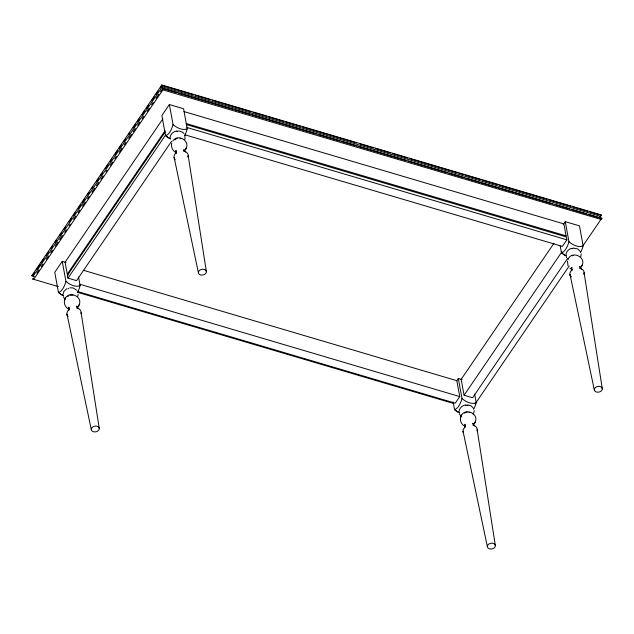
<?xml version="1.0" encoding="UTF-8"?>
<svg xmlns="http://www.w3.org/2000/svg" width="634" height="634" viewBox="0 0 634 634"><rect width="100%" height="100%" fill="white"/><g stroke="black" fill="none" stroke-linecap="round" stroke-linejoin="round"><path stroke-width="0.95" d="M62.956 294.604L64.01 291.22L66.713 288.763M78.188 294.239L77.784 296.292M76.738 306.959L76.754 306.063L78.394 308.79L77.467 308.053L78.299 308.528M170.07 137.784C170.142 134.091 173.581 131.27 177.084 130.929M188.036 157.042L188.203 155.695L206.399 271.701A4.05 2.901 -10.4 0 1 200.51 274.91A4.05 2.901 -10.4 0 1 200.241 269.878A4.05 2.901 -10.4 0 1 206.399 271.701M459.032 411.72C459.103 408.027 462.543 405.205 466.045 404.864M465.015 426.698L465.118 425.874L464.611 427.546L465.443 426.42L463.082 429.598L463.248 432.443M472.805 424.075L472.829 423.187L474.47 425.905L473.543 425.176L474.375 425.652M477.077 430.843C477.949 428.109 475.548 425.572 472.988 425.057L473.352 425.176M565.98 254.9C566.027 251.841 568.476 249.281 571.297 248.409M567.509 261.049L567.985 265.646M579.753 267.255L579.777 266.367L581.418 269.085L579.928 268.237C582.503 268.753 584.928 271.297 584.009 274.062M583.938 274.157L584.112 272.81L602.3 388.816A4.05 2.901 -10.4 0 1 596.412 392.026A4.05 2.901 -10.4 0 1 596.15 387.002A4.05 2.901 -10.4 0 1 602.3 388.816M162.867 88.506L161.797 84.972L601.087 214.871C602.704 216.012 598.765 216.289 599.399 217.747M162.367 88.086L162.898 89.877L600.953 219.412L602.118 218.524L162.407 88.094L162.653 88.538L160.426 91.811M65.025 299.145C63.257 302.664 65.009 307.387 68.559 309.02M78.981 305.263C83.656 295.943 67.41 289.865 64.652 299.914M171.766 143.094C170.689 146.565 172.353 150.662 175.673 152.208M186.095 148.443C190.263 140.391 177.417 133.449 172.741 141.089M461.1 416.269C459.325 419.787 461.084 424.511 464.635 426.143M475.056 422.387C479.732 413.075 463.486 406.957 460.728 417.037M581.996 265.567C586.529 256.77 571.48 250.208 568.04 259.449M80.993 313.759C81.881 311.286 79.607 308.346 76.912 307.934L77.277 308.053M175.57 153.491L176.117 152.643L175.65 153.602L175.919 150.298L176.529 151.692M184.898 139.48L184.962 135.327M580.807 256.596L581.196 253.838M188.084 156.978C189.011 154.197 186.626 151.613 184.026 151.114L184.391 151.233M65.31 298.574L65.627 297.901M76.968 308.053L78.695 305.834M184.082 151.233L185.81 149.014M461.378 415.698L461.703 415.024M473.439 424.748L474.771 422.957M568.326 258.87L568.65 258.204M579.991 268.348L581.719 266.137M78.378 306.507L79.353 304.494M183.48 150.884L183.868 149.252L185.508 151.97L184.581 151.233L185.413 151.708M185.485 149.687L186.467 147.674M473.218 414.747L474.256 410.658M474.446 423.623L475.429 421.618M581.394 266.803L582.369 264.798M161.797 84.972L31.716 275.774L34.505 276.733M566.059 236.022L564.125 224.84M32.881 274.887L34.553 272.438M36.78 269.173L40.116 264.267M41.234 262.635L44.015 258.553M46.242 255.288L48.469 252.023M50.704 248.758L52.368 246.301M55.158 242.22L56.267 240.587M59.612 235.689L61.839 232.424M64.066 229.159L65.738 226.703M69.074 221.805L71.309 218.54M73.536 215.275L75.2 212.826M77.99 208.737L80.772 204.655M82.444 202.206L84.671 198.941M87.452 194.86L89.125 192.403M91.914 188.322L93.024 186.689M96.368 181.792L98.595 178.526M100.822 175.261L102.494 172.805M105.276 168.723L108.057 164.642M110.292 161.377L111.956 158.928M114.746 154.839L117.528 150.757M119.2 148.308L121.427 145.043M123.654 141.778L125.881 138.505M128.67 134.424L129.78 132.791M133.124 127.894L135.351 124.629M137.578 121.363L139.25 118.907M142.032 114.825L144.814 110.744M146.486 108.295L148.713 105.03M151.502 100.941L154.284 96.859M155.956 94.411L158.183 91.145M160.41 87.88L162.082 85.431M33.127 276.218L162.328 86.763L600.382 216.297L599.265 217.93M36.796 273.103L39.023 269.838M41.25 266.565L42.922 264.116M46.258 259.219L48.485 255.954M50.712 252.689L52.384 250.232M55.174 246.151L57.956 242.069M59.628 239.62L62.409 235.539M64.636 232.266L66.308 229.817M69.09 225.736L70.208 224.103M73.544 219.206L75.779 215.94M78.006 212.667L79.67 210.219M82.46 206.137L85.241 202.056M87.468 198.791L89.14 196.334M91.922 192.253L94.712 188.171M96.384 185.722L98.611 182.457M100.838 179.184L103.065 175.919M105.846 171.838L106.964 170.205M110.3 165.308L112.535 162.042M114.762 158.769L116.426 156.321M119.216 152.239L121.997 148.158M124.224 144.893L125.897 142.436M128.678 138.355L131.468 134.273M133.14 131.824L135.367 128.559M137.594 125.294L139.821 122.021M142.048 118.756L143.72 116.307M147.056 111.41L149.283 108.145M151.518 104.872L153.182 102.423M155.972 98.341L158.754 94.26M33.451 278.001L32.35 279.237L33.697 279.332L162.898 89.877M66.047 262.492L62.259 261.367L54.762 272.358L58.431 292.361A11.689 6.665 34.3 0 0 63.313 295.674M184.581 135.414A11.689 4.715 -73.5 0 0 187.244 128.757L183.575 108.755L169.365 104.555L161.876 115.539L165.545 135.541A11.689 6.665 34.3 0 0 170.427 138.854M162.883 118.82L65.096 262.207L67.291 274.157C69.193 275.14 66.134 276.289 68.012 278.112L76.54 280.632L171.545 141.319M67.291 274.157L165.07 130.77M67.489 275.227L165.268 131.84M68.012 278.112L165.799 134.725M456.726 380.844L458.327 378.49L462.115 379.608M563.135 224.808L565.274 221.67L579.476 225.87L583.145 245.873A11.689 4.715 -73.5 0 1 580.49 252.53M553.95 243.274L461.172 379.33L464.088 395.236L472.615 397.756L567.62 258.442M83.514 270.298L456.829 380.685L459.753 396.591L455.252 403.184L78.133 291.672M186.372 124.581L566.344 236.942L566.875 239.826L562.374 246.42L185.255 134.899M464.088 395.236L561.875 251.849M475.088 403.969L569.205 265.955M583.129 245.54L600.953 219.412M31.811 275.576L32.548 275.013M174.936 139.829L175.507 139.195M67.83 296.649L68.393 296.015M175.88 153.04L176.482 152.485C174.104 154.125 172.916 157.47 175.182 159.768M175.483 139.218L177.155 138.307M464.445 413.162L465.213 412.631M572.153 255.811L573.065 255.431M600.136 214.966L601.087 214.871M600.707 218.072L601.666 217.985M70.041 295.127L72.95 295.072M466.117 412.251L467.099 412.045M572.993 248.045L577.717 248.9L580.625 251.793M69.97 287.749L73.298 288.002L76.793 290.269M178.796 130.889L182.299 132.03L183.9 133.457M467.757 404.833L471.26 405.966L473.685 408.613M163.025 85.709L193.37 94.68M195.264 95.243L210.44 99.728M212.335 100.291L251.207 111.782M253.109 112.345L266.383 116.268M268.277 116.83L283.446 121.316M285.34 121.879L300.516 126.364M302.41 126.927L356.459 142.904M360.247 144.029L373.521 147.952M375.415 148.514L390.592 153M392.486 153.563L407.654 158.048M409.556 158.603L456.963 172.622M458.858 173.185L463.597 174.588M465.491 175.15L480.667 179.636M482.561 180.199L497.73 184.684M499.632 185.239L547.039 199.258M548.933 199.821L570.743 206.272M572.637 206.835L587.805 211.32M589.707 211.875L599.185 214.68M163.604 88.823L176.878 92.746M178.772 93.309L232.821 109.286M234.715 109.848L249.883 114.334M251.777 114.897L266.954 119.382M268.848 119.945L316.255 133.964M318.149 134.527L339.959 140.97M341.853 141.533L357.029 146.018M358.923 146.581L406.331 160.6M408.225 161.163L447.105 172.654M448.999 173.217L464.167 177.702M466.069 178.265L479.344 182.188M481.238 182.75L496.406 187.236M498.3 187.799L513.477 192.284M515.371 192.839L552.349 203.776M556.145 204.901L569.419 208.824M571.313 209.386L586.482 213.872M588.376 214.427L599.756 217.795M183.979 111.56L563.951 223.921M186.174 123.511L566.146 235.872M186.903 127.466L566.875 239.826M79.781 284.23L459.753 396.591M33.697 279.332L58.352 286.623M77.308 292.234L453.738 403.541M180.064 138.252L180.88 138.6M469.025 412.187L469.842 412.536M571.583 269.323L569.839 268.142M460.847 416.173L459.373 413.82M64.771 299.058L63.305 296.696M571.091 276.884L570.014 274.443L594.272 389.744M570.972 276.789C568.841 274.665 570.085 271.17 572.383 269.601L571.551 270.718L571.828 267.421L572.003 268.15M465.499 425.628L464.88 424.241L465.071 426.08M69.423 308.504L68.805 307.118L68.535 310.422L69.368 309.305C67.061 310.858 65.77 314.456 68.076 316.588M566.321 257L566.558 257.65M463.375 432.554L463.066 431.263L487.332 546.563M67.307 315.431L66.998 314.139L91.256 429.448M174.104 157.319L198.371 272.628M565.274 221.67L568.944 241.673A11.689 4.715 -73.5 0 1 561.447 252.665A11.689 6.665 34.3 0 0 566.328 255.977M560.226 245.992L561.447 252.665A11.943 6.808 34.3 0 0 566.328 255.922M474.628 394.118L476.205 402.693A11.689 4.715 -73.5 0 1 473.543 409.35M458.327 378.49L462.004 398.493A11.689 4.715 -73.5 0 1 454.507 409.485A11.689 6.665 34.3 0 0 459.388 412.797M453.112 401.861L454.507 409.485A11.943 6.808 34.3 0 0 459.388 412.742M169.365 104.555L173.042 124.557A11.689 4.715 -73.5 0 1 165.545 135.541A11.943 6.808 34.3 0 0 170.427 138.806M78.561 277.003L80.13 285.577A11.689 4.715 -73.5 0 1 77.475 292.234M62.259 261.367L65.928 281.377A11.689 4.715 -73.5 0 1 58.431 292.361A11.943 6.808 34.3 0 0 63.313 295.626M477.164 429.63L495.36 545.636A4.05 2.901 -10.4 0 1 489.472 548.846A4.05 2.901 -10.4 0 1 489.202 543.821A4.05 2.901 -10.4 0 1 495.36 545.636M81.097 312.507L99.284 428.521A4.05 2.901 -10.4 0 1 93.396 431.73A4.05 2.901 -10.4 0 1 93.135 426.698A4.05 2.901 -10.4 0 1 99.284 428.521M80.13 285.577A11.689 6.665 34.3 0 1 65.928 281.377M67.862 288.858A3.97 2.845 -10.4 0 1 68.797 288.462M476.205 402.693A11.689 6.665 34.3 0 1 462.004 398.493M465.887 405.372A3.97 2.845 -10.4 0 1 467.876 405.522M187.244 128.757A11.689 6.665 34.3 0 1 173.042 124.557M176.926 131.428A3.97 2.845 -10.4 0 1 177.948 131.404M583.145 245.873A11.689 6.665 34.3 0 1 568.944 241.673M571.82 248.766A3.97 2.845 -10.4 0 1 572.835 248.544"/></g></svg>
